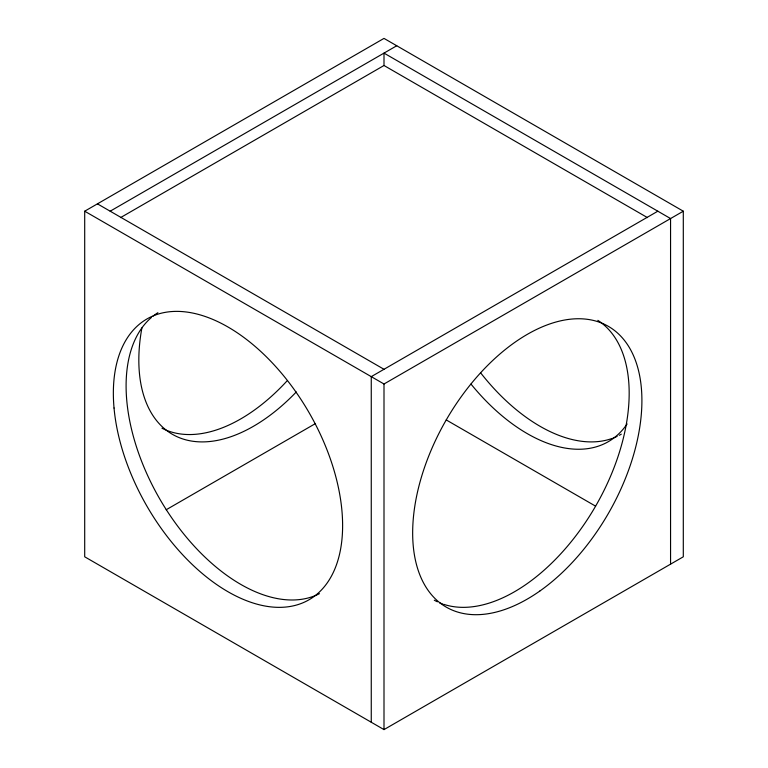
<?xml version="1.0" encoding="UTF-8"?>
<svg xmlns="http://www.w3.org/2000/svg" width="768" height="768" viewBox="0 0 768 768"><rect width="100%" height="100%" fill="white"/><g stroke="black" fill="none" stroke-linecap="round" stroke-linejoin="round"><path stroke-width="1.15" d="M84.701 211.2L384 38.4L683.299 211.2L683.299 556.8L384 729.6L84.701 556.8L84.701 211.2L384 384L683.299 211.2M110.17 211.2L396.739 45.754M120.547 217.613L384 65.501L647.453 217.613M657.83 211.2L371.261 376.646L371.261 722.246M166.186 509.76L315.542 423.523M97.44 203.846L384 369.293M446.237 419.933L595.594 506.16M670.56 564.154L670.56 218.554L384 53.107L384 65.501M384 384L384 729.6M319.469 593.654A162.106 93.59 60 0 1 163.027 504.47A162.106 93.59 60 0 1 151.315 317.568M153.12 316.08A162.106 93.59 60 0 1 157.891 312.701M627.101 423.965A162.106 93.59 60 0 1 471.005 384.096M617.155 436.358A162.106 93.59 60 0 1 612.854 438.182M611.75 438.576A162.106 93.59 60 0 1 480.768 373.018M621.302 434.179A162.106 93.59 60 0 1 619.258 435.312M296.285 391.968A162.106 93.59 -60 0 1 178.752 437.443A162.106 93.59 -60 0 1 141.898 327.917M286.867 381.082A162.106 93.59 -60 0 1 161.962 428.208M597.83 320.342A162.106 93.59 -60 0 1 599.28 499.584A162.106 93.59 -60 0 1 443.866 604.378M442.81 604.022A162.106 93.59 -60 0 1 439.536 602.765M437.405 601.805A162.106 93.59 -60 0 1 434.275 600.202M114.038 408.01A162.106 93.59 60 0 0 295.776 605.242A162.106 93.59 60 0 0 274.138 364.858A162.106 93.59 60 0 0 114.038 408.01M539.77 591.082A162.106 93.59 -60 0 0 619.709 335.078A162.106 93.59 -60 0 0 422.362 474.01A162.106 93.59 -60 0 0 539.77 591.082"/></g></svg>
